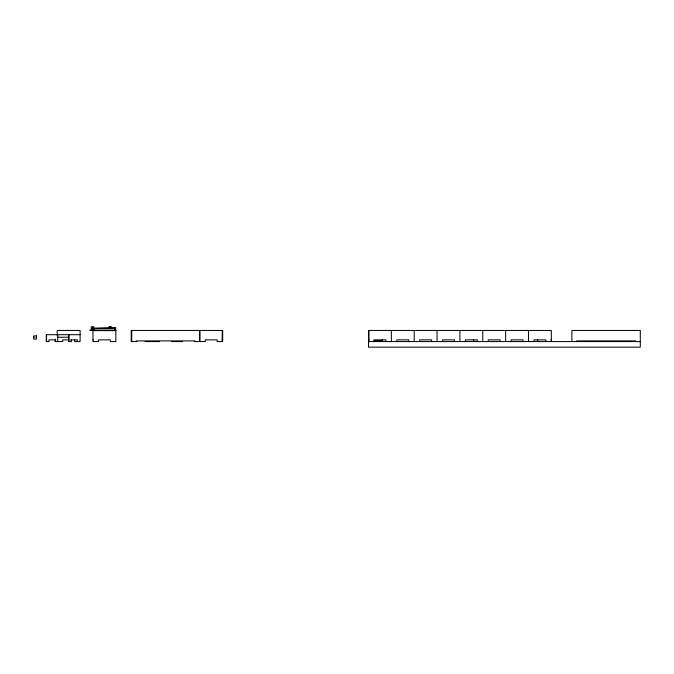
<?xml version="1.0" encoding="UTF-8"?>
<svg xmlns="http://www.w3.org/2000/svg" width="674" height="674" viewBox="0 0 674 674"><rect width="100%" height="100%" fill="white"/><g stroke="black" fill="none" stroke-linecap="round" stroke-linejoin="round"><path stroke-width="1.01" d="M114.605 328.39L94.276 328.39M36.438 336.857L36.034 337.539M91.335 329.249L93.838 329.249L93.838 330.277M92.97 330.445L115.827 330.445L89.827 330.277L115.827 330.277L115.827 341.575L110.351 341.575L110.351 339.864L98.446 339.864L98.446 341.575L92.97 341.575L92.97 330.277M92.97 330.614L115.827 330.614M80.096 334.7L46.279 334.7L46.279 341.575L49.017 341.575L49.017 339.864L54.973 339.864L54.973 341.575L62.716 341.575L62.716 339.864L68.908 339.864M57.711 337.244L68.672 337.244M70.652 339.864L77.358 339.864L77.358 341.575M92.97 339.864L93.45 339.864M131.253 339.864L131.733 339.864M222.193 339.864L222.673 339.864M368.501 339.864L368.981 339.864M550.86 339.864L551.34 339.864M373.977 340.892L382.183 340.892M136.94 341.575L131.253 341.575L131.253 330.445L222.673 330.445L222.673 341.575L217.197 341.575L217.197 339.864L205.292 339.864L205.292 341.575L194.348 341.575M145.154 341.575L159.586 341.575M171.491 341.575L182.435 341.575M368.501 341.575L640.3 341.575M34.104 337.539L33.7 336.857M55.63 339.839L55.538 339.359M635.506 341.575L635.506 340.892L576.658 340.892L576.658 341.575M571.872 341.575L571.872 330.445L640.3 330.445L640.3 347.152L368.501 347.152L368.501 330.445L551.34 330.445L551.34 341.575M545.864 341.575L545.864 339.864L533.96 339.864L533.96 341.575M537.658 339.864L537.658 341.575M528.483 330.445L528.483 341.575M523.016 341.575L523.016 339.864L511.103 339.864L511.103 341.575M505.635 330.445L505.635 341.575M500.159 341.575L500.159 339.864L488.254 339.864L488.254 341.575M482.778 330.445L482.778 341.575M477.302 341.575L477.302 339.864L465.397 339.864L465.397 341.575M473.611 339.864L473.611 341.575M459.921 330.445L459.921 341.575M454.445 341.575L454.445 339.864L442.54 339.864L442.54 341.575M437.064 330.445L437.064 341.575M431.596 341.575L431.596 339.864L419.683 339.864L419.683 341.575M414.215 330.445L414.215 341.575M408.739 341.575L408.739 339.864L396.834 339.864L396.834 341.575M391.358 330.445L391.358 341.575M385.882 341.575L385.882 339.864L373.977 339.864L373.977 341.575M382.183 339.864L382.183 341.575M368.981 330.445L368.981 341.575M222.193 330.445L222.193 341.575M199.816 330.445L199.816 341.575M199.681 330.445L199.681 341.575M194.896 341.575L194.896 340.892L136.047 340.892L136.047 341.575M131.733 330.445L131.733 341.575M131.464 330.445L131.464 341.575M115.288 328.39L115.288 330.277M114.605 328.221L114.605 330.277M111.277 328.558L111.277 326.848L108.775 326.848L108.775 328.558M110.94 326.848L110.94 328.558M109.854 326.848L109.854 328.558M93.737 329.418L93.737 326.848L91.234 326.848L91.335 330.277M93.534 328.39L93.534 330.277M92.658 326.848L92.759 330.277M91.681 329.249L91.681 330.277M74.62 339.864L74.62 341.575L80.096 341.575L80.096 330.445L57.239 330.445L57.239 335.5M71.402 339.864L71.402 341.575L68.672 341.575L68.672 334.7M68.908 334.7L68.908 341.575M57.711 334.7L57.711 341.575M55.538 339.191L55.538 341.575M46.523 334.7L46.523 341.575M115.835 328.053L92.987 328.39L115.835 328.053M36.438 335.896L33.7 335.896L33.7 339.081L36.438 339.081L36.438 335.896"/></g></svg>
